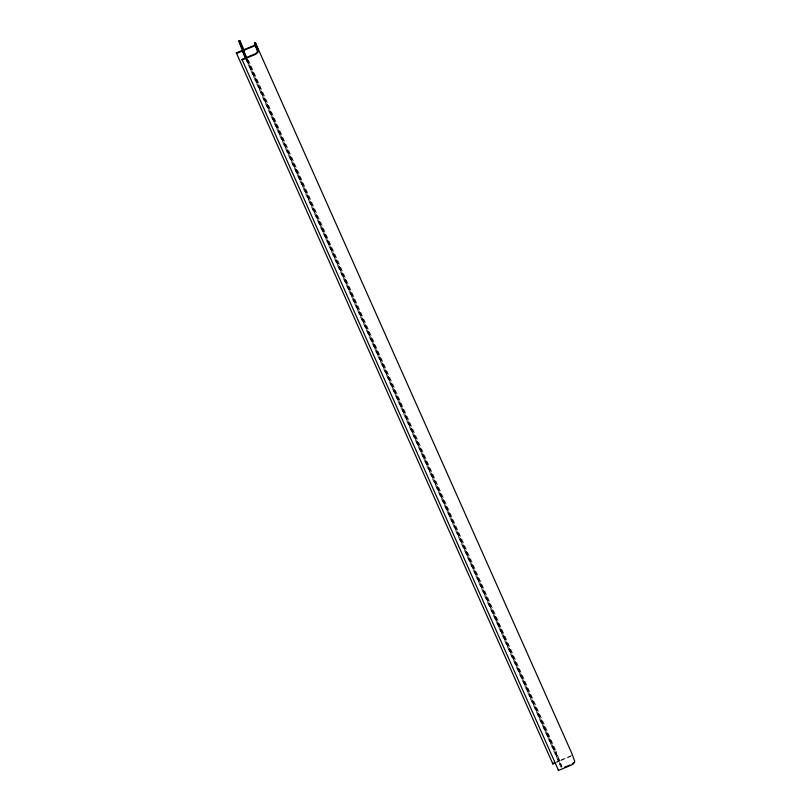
<?xml version="1.0" encoding="UTF-8"?>
<svg xmlns="http://www.w3.org/2000/svg" width="811" height="811" viewBox="0 0 811 811"><rect width="100%" height="100%" fill="white"/><g stroke="black" fill="none" stroke-linecap="round" stroke-linejoin="round"><path stroke-width="0.61" stroke-dasharray="4.05 3.04" d="M556.67 761.722L558.678 760.88L555.17 751.442L556.093 751.047L248.004 59.061M571.512 755.487L559.6 760.495L556.093 751.047M556.873 762.279L558.88 761.438L246.666 60.196M562.003 766.973L559.803 761.053L571.725 756.045M247.385 59.254L559.803 761.053M247.071 59.456L555.17 751.442M246.108 57.662L561.932 767.003M246.463 59.639L558.678 760.88M245.186 58.047L561.009 767.388M558.88 761.438L561.08 767.368"/><path stroke-width="1.22" d="M572.951 763.263L573.195 762.989A3.599 2.088 -24 0 0 573.407 762.675M245.115 56.719L242.54 50.931L236.538 53.455L236.336 52.908L242.337 50.383L238.829 40.935L239.762 40.55L243.878 49.806M239.762 40.55L243.27 49.988L255.181 44.99L254.461 43.054L255.384 42.659L571.725 753.166L574.563 760.819A4.633 2.686 -24 0 1 574.269 762.705L573.661 763.496A4.521 2.615 -24 0 1 571.299 765.077L558.515 770.45L241.982 59.396L245.186 58.047L242.54 50.931M255.384 45.538L257.371 50.971A3.599 2.088 -24 0 1 256.854 52.482L256.296 53.08A3.518 2.038 -24 0 1 255.181 53.83L246.108 57.662L243.472 50.546L255.384 45.538L257.442 50.17M554.673 762.563L552.676 763.404L552.879 763.962L555.88 762.695M564.598 767.257L569.991 764.996M254.461 43.054L255.495 45.365M243.472 50.546L246.868 58.088M238.829 40.935L241.404 46.724M236.336 52.908L552.879 763.962M558.313 769.892L558.515 770.45M255.384 42.659L258.233 50.312A4.633 2.686 -24 0 1 257.928 52.208L257.33 52.989A4.521 2.615 -24 0 1 254.968 54.58L242.185 59.953L241.982 59.396M572.627 763.577A3.518 2.038 -24 0 1 572.292 763.85"/></g></svg>
